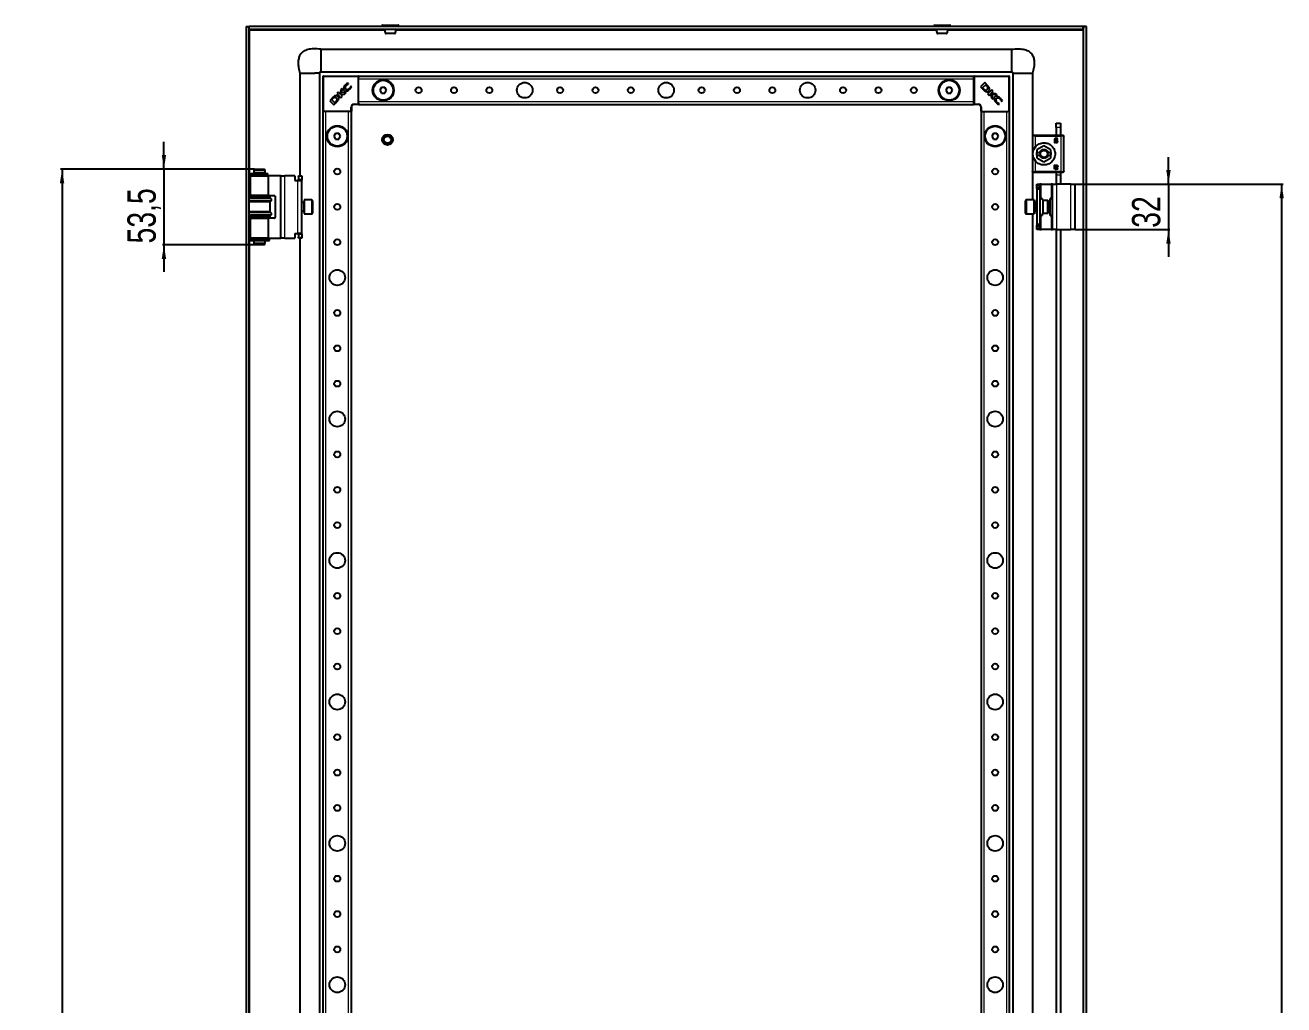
# Model space of a CAD drawing. Header units: millimetres. Extents: x -752 to 1485, y -1456 to 1043.
# Drawn here: x 596 to 1485, y 199 to 892 of the extents above; entities that cross this region are included whole.
import ezdxf

# ---------------------------------------------------------------- set-up
doc = ezdxf.new("R2010")
doc.units = ezdxf.units.MM
doc.layers.add('FORMAT', color=7, linetype='Continuous')
doc.styles.add('SLDTEXTSTYLE0', font='TXT', dxfattribs={"width": 0.75})
doc.dimstyles.new('SLDDIMSTYLE0', dxfattribs={"dimtxt": 20, "dimasz": 10, "dimexe": 0, "dimexo": 0.0625, "dimgap": 5, "dimtad": 2, "dimdec": 1, "dimrnd": 1e-09, "dimzin": 12, "dimdsep": 46, "dimtxsty": 'SLDTEXTSTYLE0', "dimsah": 1, "dimcen": 0.09, "dimadec": 0, "dimazin": 3, "dimtfac": 1, "dimtofl": 0, "dimtmove": 0, "dimatfit": 3, "dimfxl": 0, "dimfrac": 2, "dimtolj": 1, "dimtzin": 12, "dimarcsym": 0})
doc.dimstyles.new('SLDDIMSTYLE1', dxfattribs={"dimtxt": 20, "dimasz": 10, "dimexe": 0, "dimexo": 0.0625, "dimgap": 5, "dimtad": 2, "dimdec": 1, "dimrnd": 1e-09, "dimzin": 12, "dimdsep": 46, "dimtxsty": 'SLDTEXTSTYLE0', "dimsah": 1, "dimcen": 0.09, "dimadec": 0, "dimazin": 3, "dimtfac": 1, "dimtmove": 0, "dimatfit": 0, "dimfxl": 0, "dimfrac": 2, "dimtolj": 1, "dimtzin": 12, "dimarcsym": 0})

# ---------------------------------------------------------------- blocks, each defined once
blk = doc.blocks.new('_D_4')
at = {"layer": 'FORMAT'}
for p, q in [((693.74, 789.84), (693.74, 809.07)), ((757.81, 789.84), (692.74, 789.84)), ((693.74, 789.84), (693.74, 736.34)), ((757.81, 736.34), (692.74, 736.34)), ((693.74, 736.34), (693.74, 717.11))]:
    blk.add_line(p, q, dxfattribs=at)
for points in [[(693.74, 789.84), (695.28, 799.84), (692.2, 799.84)], [(693.74, 736.34), (692.2, 726.34), (695.28, 726.34)]]:
    blk.add_solid(points, dxfattribs=at)
at = {"layer": 'FORMAT', "insert": (667.96, 737.23), "char_height": 20, "attachment_point": 1, "rotation": 90, "style": 'SLDTEXTSTYLE0'}
blk.add_mtext('53,5', dxfattribs=at)
blk = doc.blocks.new('_D_5')
at = {"layer": 'FORMAT'}
for p, q in [((1337.76, 779.09), (1484.75, 779.09)), ((1483.75, 779.09), (1483.75, -1152.91)), ((1337.76, -1152.91), (1484.75, -1152.91))]:
    blk.add_line(p, q, dxfattribs=at)
for points in [[(1483.75, 779.09), (1482.21, 769.09), (1485.29, 769.09)], [(1483.75, -1152.91), (1485.29, -1142.91), (1482.21, -1142.91)]]:
    blk.add_solid(points, dxfattribs=at)
at = {"layer": 'FORMAT', "insert": (1457.97, -216.47), "char_height": 20, "attachment_point": 1, "rotation": 90, "style": 'SLDTEXTSTYLE0'}
blk.add_mtext('1932', dxfattribs=at)
blk = doc.blocks.new('_D_6')
at = {"layer": 'FORMAT'}
for p, q in [((1403.75, 779.09), (1403.75, 798.32)), ((1337.76, 779.09), (1404.75, 779.09)), ((1403.75, 779.09), (1403.75, 747.09)), ((1337.76, 747.09), (1404.75, 747.09)), ((1403.75, 747.09), (1403.75, 727.86))]:
    blk.add_line(p, q, dxfattribs=at)
for points in [[(1403.75, 779.09), (1405.29, 789.09), (1402.21, 789.09)], [(1403.75, 747.09), (1402.21, 737.09), (1405.29, 737.09)]]:
    blk.add_solid(points, dxfattribs=at)
at = {"layer": 'FORMAT', "insert": (1377.97, 748.31), "char_height": 20, "attachment_point": 1, "rotation": 90, "style": 'SLDTEXTSTYLE0'}
blk.add_mtext('32', dxfattribs=at)
blk = doc.blocks.new('_D_7')
at = {"layer": 'FORMAT'}
for p, q in [((757.81, 789.84), (620.74, 789.84)), ((621.74, 789.84), (621.74, -1163.66)), ((757.81, -1163.66), (620.74, -1163.66))]:
    blk.add_line(p, q, dxfattribs=at)
for points in [[(621.74, 789.84), (620.2, 779.84), (623.28, 779.84)], [(621.74, -1163.66), (623.28, -1153.66), (620.2, -1153.66)]]:
    blk.add_solid(points, dxfattribs=at)
at = {"layer": 'FORMAT', "insert": (595.96, -227.55), "char_height": 20, "attachment_point": 1, "rotation": 90, "style": 'SLDTEXTSTYLE0'}
blk.add_mtext('1953,5', dxfattribs=at)

msp = doc.modelspace()

# ---------------------------------------------------------------- linework, layer by layer
at = {"color": 7, "linetype": 'Continuous', "lineweight": 25}
for p, q in [((751.75, 890.59), (753.75, 890.59)), ((751.75, 890.59), (751.75, -1264.41)), ((753.75, 890.59), (753.75, -1264.41)), ((754.05, 888.59), (754.05, 890.59)), ((1343.45, 890.59), (754.05, 890.59)), ((848, 891.34), (848, 890.59)), ((848.25, 891.59), (859.25, 891.59)), ((859.5, 890.59), (859.5, 891.34)), ((1238, 891.34), (1238, 890.59)), ((1238.25, 891.59), (1246.75, 891.59)), ((1246.75, 891.59), (1249.25, 891.59)), ((1249.5, 890.59), (1249.5, 891.34)), ((1343.45, 888.59), (1343.45, 890.59)), ((1343.75, -1264.41), (1343.75, 890.59)), ((1345.75, 890.59), (1343.75, 890.59)), ((1345.75, -1264.41), (1345.75, 890.59)), ((1343.45, 888.59), (754.05, 888.59)), ((754.35, 887.99), (754.15, 888.59)), ((1343.36, 888.59), (1343.15, 887.99)), ((804.75, 874.59), (804.75, 858.75)), ((804.75, 874.59), (1292.75, 874.59)), ((789.75, 857.59), (790.72, 857.59)), ((789.75, 857.59), (789.75, 785.09)), ((790.72, 857.59), (793.18, 857.59)), ((793.18, 857.59), (796.75, 857.59)), ((796.75, 857.59), (800.32, 857.59)), ((803.75, 857.59), (803.75, -1231.41)), ((804.75, 858.59), (1292.75, 858.59)), ((806.25, 830.89), (806.25, 855.29)), ((806.55, 855.59), (830.95, 855.59)), ((831.25, 855.59), (1266.25, 855.59)), ((831.25, 855.29), (831.25, 855.59)), ((831.25, 855.29), (831.25, 854.64)), ((831.25, 853.59), (831.25, 854.64)), ((1266.25, 855.29), (1266.25, 855.59)), ((1266.25, 854.64), (1266.25, 855.29)), ((1266.25, 853.59), (1266.25, 854.64)), ((1266.55, 855.59), (1290.95, 855.59)), ((1291.25, 855.29), (1291.25, 830.89)), ((1293.75, 857.59), (1293.75, -1231.41)), ((1307.75, 857.59), (1307.75, 813.26)), ((818.82, 846.12), (818.33, 842.85)), ((819.62, 846.92), (818.82, 846.12)), ((819.14, 843.82), (819.62, 846.92)), ((824.18, 850.04), (823.85, 850.73)), ((824.05, 849.91), (824.18, 850.04)), ((826, 848.47), (825.89, 848.36)), ((826.24, 847.96), (826, 848.47)), ((831.25, 837.59), (831.25, 853.59)), ((847.59, 847.59), (846.44, 845.59)), ((846.44, 845.59), (847.59, 843.59)), ((849.9, 847.59), (847.59, 847.59)), ((851.06, 845.59), (849.9, 847.59)), ((849.9, 843.59), (851.06, 845.59)), ((1247.59, 847.59), (1246.44, 845.59)), ((1246.44, 845.59), (1247.59, 843.59)), ((1249.9, 847.59), (1247.59, 847.59)), ((1251.06, 845.59), (1249.9, 847.59)), ((1249.9, 843.59), (1251.06, 845.59)), ((1266.25, 837.59), (1266.25, 853.59)), ((1273.85, 850.94), (1270.89, 847.98)), ((1270.89, 847.98), (1272.78, 846.09)), ((1274.56, 849.42), (1272.37, 847.24)), ((1272.37, 847.24), (1273.05, 846.58)), ((1272.78, 846.09), (1272.8, 846.07)), ((1275.84, 848.95), (1273.85, 850.94)), ((1275.3, 848.7), (1274.56, 849.42)), ((1278.86, 845.94), (1275.9, 842.98)), ((1279.9, 844.89), (1278.86, 845.94)), ((812.88, 840.19), (810.89, 838.19)), ((810.89, 838.19), (813.85, 835.23)), ((813.14, 839.64), (812.42, 838.9)), ((812.42, 838.9), (814.6, 836.71)), ((813.85, 835.23), (815.74, 837.12)), ((814.6, 836.71), (815.26, 837.39)), ((815.74, 837.12), (815.76, 837.14)), ((816.94, 844.24), (815.9, 843.2)), ((815.9, 843.2), (818.86, 840.24)), ((818.33, 842.85), (816.94, 844.24)), ((818.67, 842.54), (821.33, 842.71)), ((819.91, 841.3), (818.67, 842.54)), ((818.86, 840.24), (819.91, 841.3)), ((822.62, 844), (819.14, 843.82)), ((821.33, 842.71), (822.62, 844)), ((831.25, 836.53), (831.25, 837.59)), ((831.25, 836.53), (831.25, 835.89)), ((847.59, 843.59), (849.9, 843.59)), ((1247.59, 843.59), (1249.9, 843.59)), ((1266.25, 836.53), (1266.25, 837.59)), ((1266.25, 835.89), (1266.25, 836.53)), ((1275.9, 842.98), (1276.96, 841.92)), ((1276.96, 841.92), (1278.2, 843.16)), ((1278.2, 843.16), (1278.37, 840.5)), ((1278.37, 840.5), (1279.66, 839.22)), ((1278.51, 843.5), (1279.9, 844.89)), ((1281.78, 843.01), (1278.51, 843.5)), ((1279.48, 842.69), (1282.58, 842.22)), ((1279.66, 839.22), (1279.48, 842.69)), ((1282.58, 842.22), (1281.78, 843.01)), ((1285.56, 837.79), (1285.7, 837.65)), ((1285.7, 837.65), (1286.39, 837.98)), ((806.25, -1204.41), (806.25, 830.59)), ((806.55, 830.59), (806.25, 830.59)), ((807.19, 830.59), (806.55, 830.59)), ((808.25, 830.59), (807.19, 830.59)), ((824.25, 830.59), (808.25, 830.59)), ((825.3, 830.59), (824.25, 830.59)), ((825.95, 830.59), (825.3, 830.59)), ((826.25, 830.59), (825.95, 830.59)), ((826.25, 833.59), (826.25, 830.89)), ((826.25, -1204.41), (826.25, 830.59)), ((830.95, 835.59), (828.25, 835.59)), ((831.25, 835.59), (831.25, 835.89)), ((831.25, 835.59), (1266.25, 835.59)), ((1266.25, 835.59), (1266.25, 835.89)), ((1269.25, 835.59), (1266.55, 835.59)), ((1271.25, 830.89), (1271.25, 833.59)), ((1271.25, 830.59), (1271.25, -1204.41)), ((1271.25, 830.59), (1271.55, 830.59)), ((1272.19, 830.59), (1271.55, 830.59)), ((1272.19, 830.59), (1273.25, 830.59)), ((1273.25, 830.59), (1289.25, 830.59)), ((1283.62, 835.59), (1284.13, 835.84)), ((1284.13, 835.84), (1284.02, 835.95)), ((1289.25, 830.59), (1290.3, 830.59)), ((1290.95, 830.59), (1290.3, 830.59)), ((1290.95, 830.59), (1291.25, 830.59)), ((1291.25, 830.59), (1291.25, -1204.41)), ((1324.45, 822.29), (1327.45, 822.29)), ((1324.45, 819.29), (1324.45, 822.29)), ((1324.45, 819.29), (1324.45, 813.59)), ((1327.45, 822.29), (1327.45, 819.29)), ((1327.45, 819.29), (1327.45, 813.59)), ((815.09, 815.09), (813.94, 813.09)), ((813.94, 813.09), (815.09, 811.09)), ((817.4, 815.09), (815.09, 815.09)), ((815.09, 811.09), (817.4, 811.09)), ((818.56, 813.09), (817.4, 815.09)), ((817.4, 811.09), (818.56, 813.09)), ((1280.09, 815.09), (1278.94, 813.09)), ((1278.94, 813.09), (1280.09, 811.09)), ((1282.4, 815.09), (1280.09, 815.09)), ((1280.09, 811.09), (1282.4, 811.09)), ((1283.56, 813.09), (1282.4, 815.09)), ((1282.4, 811.09), (1283.56, 813.09)), ((1307.75, 813.09), (1307.75, 788.09)), ((1327.75, 813.59), (1309.75, 813.59)), ((1323.19, 810.55), (1323.19, 808.68)), ((1323.72, 810.29), (1323.72, 810.51)), ((1324.1, 810.29), (1323.72, 810.29)), ((1323.72, 809.94), (1324.15, 809.94)), ((1323.72, 809.35), (1323.72, 809.94)), ((1328.35, 813.59), (1328.1, 813.59)), ((1329.75, 788.09), (1329.75, 813.09)), ((1308.58, 803.71), (1310.08, 805.97)), ((1315.75, 806.3), (1310.8, 803.45)), ((1310.8, 803.45), (1310.8, 801.59)), ((1310.8, 799.59), (1310.8, 801.59)), ((1310.8, 801.59), (1312.76, 801.59)), ((1313.46, 801.59), (1312.76, 801.59)), ((1320.7, 803.45), (1315.75, 806.3)), ((1318.73, 801.59), (1318.04, 801.59)), ((1318.73, 801.59), (1320.7, 801.59)), ((1320.7, 801.59), (1320.7, 803.45)), ((1320.7, 801.59), (1320.7, 799.59)), ((1323.65, 808.68), (1323.65, 808.96)), ((1310.08, 795.2), (1308.58, 797.46)), ((1310.8, 799.59), (1310.8, 797.73)), ((1310.8, 799.59), (1312.76, 799.59)), ((1310.8, 797.73), (1315.75, 794.87)), ((1312.76, 799.59), (1313.46, 799.59)), ((1315.75, 794.87), (1320.7, 797.73)), ((1318.04, 799.59), (1318.73, 799.59)), ((1318.73, 799.59), (1320.7, 799.59)), ((1320.7, 797.73), (1320.7, 799.59)), ((1323.19, 790.63), (1323.19, 792.5)), ((1323.65, 792.49), (1323.65, 792.22)), ((1323.72, 791.23), (1323.72, 791.82)), ((754.1, 786.79), (754.1, 785.89)), ((754.1, 786.79), (766.98, 786.79)), ((754.1, 785.89), (766.98, 785.89)), ((754.8, 785.09), (754.8, 771.09)), ((754.8, 785.09), (767.7, 785.09)), ((757.82, 789.84), (757.25, 788.84)), ((757.25, 788.84), (757.25, 786.84)), ((765.25, 788.84), (757.25, 788.84)), ((762, 786.84), (757.25, 786.84)), ((757.25, 785.84), (757.25, 785.09)), ((762, 785.84), (757.25, 785.84)), ((757.75, 786.84), (757.75, 786.79)), ((757.75, 785.89), (757.75, 785.84)), ((757.82, 789.84), (764.67, 789.84)), ((765.25, 786.84), (762, 786.84)), ((765.25, 785.84), (762, 785.84)), ((765.25, 788.84), (764.67, 789.84)), ((764.75, 786.79), (764.75, 786.84)), ((764.75, 785.84), (764.75, 785.89)), ((765.25, 786.84), (765.25, 788.84)), ((765.25, 785.09), (765.25, 785.84)), ((766.98, 786.79), (767.07, 786.79)), ((766.98, 785.89), (767.07, 785.89)), ((767.07, 785.89), (767.07, 786.79)), ((767.07, 786.79), (767.28, 786.79)), ((767.07, 785.89), (767.28, 785.89)), ((767.28, 785.89), (767.28, 786.79)), ((767.7, 771.09), (767.7, 785.09)), ((775.8, 785.09), (767.7, 785.09)), ((776.3, 785.09), (775.8, 785.09)), ((776.3, 785.09), (779.3, 785.09)), ((776.3, 741.09), (776.3, 785.09)), ((786.3, 785.09), (779.3, 785.09)), ((786.3, 785.09), (786.3, 781.79)), ((788.8, 785.09), (791.3, 785.09)), ((788.8, 784.59), (788.8, 785.09)), ((788.8, 784.59), (788.8, 782.59)), ((791.3, 785.09), (791.3, 784.59)), ((791.3, 784.59), (791.3, 782.59)), ((1307.75, 787.91), (1307.75, 768.09)), ((1309.75, 787.59), (1327.75, 787.59)), ((1324.15, 791.23), (1323.72, 791.23)), ((1324.1, 790.88), (1323.72, 790.88)), ((1323.72, 790.88), (1323.72, 790.66)), ((1324.45, 787.66), (1324.45, 785.79)), ((1324.45, 785.79), (1324.45, 779.09)), ((1327.45, 787.66), (1327.45, 785.79)), ((1327.45, 785.79), (1327.45, 779.09)), ((1328.1, 787.59), (1328.35, 787.59)), ((786.3, 781.79), (788.3, 781.79)), ((788.3, 781.79), (791.3, 781.79)), ((788.8, 782.09), (788.8, 782.59)), ((791.3, 782.09), (788.8, 782.09)), ((788.8, 782.09), (788.8, 781.79)), ((791.3, 782.59), (791.3, 782.09)), ((791.3, 781.79), (791.3, 782.09)), ((791.3, 744.39), (791.3, 781.79)), ((1310.75, 779.09), (1312.75, 779.09)), ((1310.75, 778.09), (1310.75, 779.09)), ((1310.75, 777.09), (1310.75, 778.09)), ((1310.75, 776.09), (1310.75, 777.09)), ((1312.75, 776.09), (1310.75, 776.09)), ((1310.75, 776.09), (1310.75, 775.59)), ((1312.75, 775.59), (1310.75, 775.59)), ((1310.75, 775.59), (1310.75, 750.59)), ((1312.75, 779.09), (1312.75, 778.09)), ((1313.75, 779.09), (1312.75, 779.09)), ((1312.75, 777.09), (1312.75, 778.09)), ((1312.75, 777.09), (1312.75, 776.09)), ((1312.75, 776.09), (1312.75, 775.59)), ((1312.75, 775.59), (1312.75, 750.59)), ((1313.75, 779.09), (1320.75, 779.09)), ((1321.75, 779.09), (1320.75, 779.09)), ((1321.75, 747.09), (1321.75, 779.09)), ((1321.75, 779.09), (1324.75, 779.09)), ((1334.75, 779.09), (1324.75, 779.09)), ((1334.75, 779.09), (1337.75, 779.09)), ((1337.75, 747.09), (1337.75, 779.09)), ((753.75, 770.09), (768.75, 770.09)), ((768.75, 769.49), (753.75, 769.49)), ((768.75, 766.69), (753.75, 766.69)), ((767.7, 771.09), (754.8, 771.09)), ((757.25, 771.09), (757.25, 770.09)), ((765.25, 770.09), (765.25, 771.09)), ((767.7, 771.09), (771.8, 771.09)), ((768.75, 769.49), (768.75, 770.09)), ((769.45, 768.8), (768.75, 769.49)), ((768.75, 766.69), (769.45, 767.37)), ((768.75, 759.49), (768.75, 766.69)), ((772.3, 770.59), (772.3, 755.59)), ((792.55, 766.09), (791.3, 766.09)), ((798.2, 768.09), (792.8, 768.09)), ((792.8, 768.09), (792.8, 758.09)), ((798.8, 767.49), (798.8, 758.69)), ((1302.75, 760.84), (1302.75, 767.49)), ((1308.75, 768.09), (1303.35, 768.09)), ((1308.75, 760.53), (1308.75, 768.09)), ((1310.25, 766.09), (1309, 766.09)), ((1310.75, 768.09), (1310.25, 768.09)), ((1310.25, 768.09), (1310.25, 766.88)), ((1310.25, 766.88), (1310.25, 758.09)), ((1312.75, 769.09), (1313.75, 769.09)), ((1314.45, 769.09), (1313.75, 769.09)), ((1314.45, 769.09), (1314.45, 768.64)), ((1318.38, 767.59), (1315.25, 767.59)), ((1315.25, 758.59), (1315.25, 767.59)), ((1319.25, 767.09), (1318.38, 767.59)), ((1318.38, 758.59), (1318.38, 767.59)), ((1319.25, 759.09), (1319.25, 767.09)), ((1320.05, 757.09), (1320.05, 769.09)), ((1320.75, 769.09), (1320.05, 769.09)), ((1320.75, 769.09), (1321.75, 769.09)), ((768.75, 759.49), (753.75, 759.49)), ((768.75, 756.69), (753.75, 756.69)), ((769.45, 758.8), (768.75, 759.49)), ((768.75, 756.69), (769.45, 757.37)), ((768.75, 756.09), (768.75, 756.69)), ((791.3, 760.09), (792.55, 760.09)), ((792.8, 758.09), (798.2, 758.09)), ((1302.75, 758.69), (1302.75, 760.84)), ((1303.35, 758.09), (1308.75, 758.09)), ((1307.75, 758.09), (1307.75, 138.26)), ((1308.75, 758.09), (1308.75, 760.53)), ((1309, 760.09), (1310.25, 760.09)), ((1310.25, 758.09), (1310.75, 758.09)), ((1313.75, 757.09), (1312.75, 757.09)), ((1313.75, 757.09), (1314.45, 757.09)), ((1314.45, 757.54), (1314.45, 757.09)), ((1315.25, 758.59), (1318.38, 758.59)), ((1318.38, 758.59), (1319.25, 759.09)), ((1320.05, 757.09), (1320.75, 757.09)), ((1321.75, 757.09), (1320.75, 757.09)), ((753.75, 756.09), (768.75, 756.09)), ((754.8, 755.09), (754.8, 741.09)), ((754.8, 755.09), (767.7, 755.09)), ((757.25, 756.09), (757.25, 755.09)), ((765.25, 755.09), (765.25, 756.09)), ((767.7, 741.09), (767.7, 755.09)), ((771.8, 755.09), (767.7, 755.09)), ((1312.75, 750.59), (1310.75, 750.59)), ((1310.75, 750.59), (1310.75, 750.09)), ((1310.75, 749.09), (1310.75, 750.09)), ((1310.75, 750.09), (1312.75, 750.09)), ((1310.75, 748.09), (1310.75, 749.09)), ((1310.75, 747.09), (1310.75, 748.09)), ((1312.75, 750.59), (1312.75, 750.09)), ((1312.75, 750.09), (1312.75, 749.09)), ((1312.75, 748.09), (1312.75, 749.09)), ((1312.75, 748.09), (1312.75, 747.09)), ((754.1, 740.29), (754.1, 739.39)), ((754.1, 740.29), (768.4, 740.29)), ((754.1, 739.39), (768.4, 739.39)), ((767.7, 741.09), (754.8, 741.09)), ((757.25, 741.09), (757.25, 740.34)), ((762, 740.34), (757.25, 740.34)), ((757.25, 739.34), (757.25, 737.34)), ((762, 739.34), (757.25, 739.34)), ((757.75, 740.34), (757.75, 740.29)), ((757.75, 739.39), (757.75, 739.34)), ((765.25, 740.34), (762, 740.34)), ((765.25, 739.34), (762, 739.34)), ((764.75, 740.29), (764.75, 740.34)), ((764.75, 739.34), (764.75, 739.39)), ((765.25, 740.34), (765.25, 741.09)), ((765.25, 737.34), (765.25, 739.34)), ((767.7, 741.09), (775.8, 741.09)), ((768.4, 739.39), (768.4, 740.29)), ((775.8, 741.09), (776.3, 741.09)), ((779.3, 741.09), (776.3, 741.09)), ((779.3, 741.09), (786.3, 741.09)), ((786.3, 744.39), (788.3, 744.39)), ((786.3, 744.39), (786.3, 741.09)), ((791.3, 744.39), (788.3, 744.39)), ((788.8, 744.39), (788.8, 744.09)), ((788.8, 744.09), (791.3, 744.09)), ((788.8, 743.59), (788.8, 744.09)), ((788.8, 743.59), (788.8, 741.59)), ((788.8, 741.09), (788.8, 741.59)), ((791.3, 741.09), (788.8, 741.09)), ((789.75, 741.09), (789.75, 110.09)), ((791.3, 744.09), (791.3, 744.39)), ((791.3, 744.09), (791.3, 743.59)), ((791.3, 743.59), (791.3, 741.59)), ((791.3, 741.59), (791.3, 741.09)), ((1312.75, 747.09), (1310.75, 747.09)), ((1312.75, 747.09), (1313.75, 747.09)), ((1320.75, 747.09), (1313.75, 747.09)), ((1320.75, 747.09), (1321.75, 747.09)), ((1324.75, 747.09), (1321.75, 747.09)), ((1324.45, 747.09), (1324.45, 138.59)), ((1324.75, 747.09), (1334.75, 747.09)), ((1327.45, 747.09), (1327.45, 138.59)), ((1337.75, 747.09), (1334.75, 747.09)), ((757.25, 737.34), (757.82, 736.34)), ((757.25, 737.34), (762, 737.34)), ((761.89, 736.34), (757.82, 736.34)), ((764.67, 736.34), (761.89, 736.34)), ((762, 737.34), (765.25, 737.34)), ((764.67, 736.34), (765.25, 737.34))]:
    msp.add_line(p, q, dxfattribs=at)
at = {"color": 8, "linetype": 'Continuous', "lineweight": 18}
for p, q in [((859.5, 891.34), (848, 891.34)), ((1246.89, 891.34), (1238, 891.34)), ((1249.5, 891.34), (1246.89, 891.34)), ((754.35, 786.79), (754.35, 887.99)), ((754.35, 887.99), (849.78, 887.99)), ((857.72, 887.99), (1239.78, 887.99)), ((1247.72, 887.99), (1343.15, 887.99)), ((1343.15, 887.99), (1343.15, -1261.81)), ((806.55, 855.29), (806.25, 855.29)), ((806.55, 855.29), (806.55, 855.59)), ((806.55, 855.29), (806.55, 830.89)), ((830.95, 855.29), (806.55, 855.29)), ((830.95, 855.59), (830.95, 855.29)), ((830.95, 835.89), (830.95, 855.29)), ((831.25, 855.29), (830.95, 855.29)), ((1266.55, 855.29), (1266.25, 855.29)), ((1266.55, 855.29), (1266.55, 855.59)), ((1266.55, 855.29), (1266.55, 835.89)), ((1290.95, 855.29), (1266.55, 855.29)), ((1290.95, 855.29), (1290.95, 855.59)), ((1290.95, 830.89), (1290.95, 855.29)), ((1290.95, 855.29), (1291.25, 855.29)), ((831.25, 853.59), (1266.25, 853.59)), ((831.25, 837.59), (1266.25, 837.59)), ((806.55, 830.89), (806.25, 830.89)), ((806.55, 830.89), (825.95, 830.89)), ((806.55, 830.89), (806.55, 830.59)), ((808.25, -1204.41), (808.25, 830.59)), ((824.25, -1204.41), (824.25, 830.59)), ((825.95, 830.89), (825.95, 833.59)), ((826.25, 833.59), (825.95, 833.59)), ((825.95, 830.89), (825.95, 830.59)), ((826.25, 830.89), (825.95, 830.89)), ((828.25, 835.89), (830.95, 835.89)), ((828.25, 835.59), (828.25, 835.89)), ((830.95, 835.89), (830.95, 835.59)), ((831.25, 835.89), (830.95, 835.89)), ((1266.55, 835.89), (1266.25, 835.89)), ((1266.55, 835.89), (1269.25, 835.89)), ((1266.55, 835.59), (1266.55, 835.89)), ((1269.25, 835.59), (1269.25, 835.89)), ((1271.25, 833.59), (1271.55, 833.59)), ((1271.55, 830.89), (1271.25, 830.89)), ((1271.55, 833.59), (1271.55, 830.89)), ((1271.55, 830.89), (1290.95, 830.89)), ((1271.55, 830.59), (1271.55, 830.89)), ((1273.25, 830.59), (1273.25, -1204.41)), ((1289.25, 830.59), (1289.25, -1204.41)), ((1290.95, 830.59), (1290.95, 830.89)), ((1291.25, 830.89), (1290.95, 830.89)), ((1327.45, 819.29), (1324.45, 819.29)), ((1309.75, 805.65), (1309.75, 813.09)), ((1309.75, 813.09), (1327.75, 813.09)), ((1327.75, 813.09), (1327.75, 788.09)), ((1309.75, 788.09), (1309.75, 795.53)), ((1315.75, 798.09), (1315.75, 797.44)), ((754.35, 770.09), (754.35, 785.89)), ((766.98, 786.79), (766.98, 785.89)), ((775.8, 785.09), (775.8, 741.09)), ((779.3, 741.09), (779.3, 785.09)), ((791.3, 784.59), (788.8, 784.59)), ((1327.75, 788.09), (1309.75, 788.09)), ((1324.45, 785.79), (1327.45, 785.79)), ((788.3, 744.39), (788.3, 781.79)), ((788.8, 782.59), (791.3, 782.59)), ((1312.75, 778.09), (1310.75, 778.09)), ((1310.75, 777.09), (1312.75, 777.09)), ((1313.75, 769.09), (1313.75, 779.09)), ((1320.75, 779.09), (1320.75, 769.09)), ((1324.75, 747.09), (1324.75, 779.09)), ((1334.75, 747.09), (1334.75, 779.09)), ((769.45, 768.8), (753.75, 768.8)), ((769.45, 767.37), (753.75, 767.37)), ((792.55, 765.68), (792.55, 766.09)), ((792.55, 760.09), (792.55, 765.68)), ((798.2, 758.09), (798.2, 768.09)), ((1303.35, 768.09), (1303.35, 760.53)), ((1309, 766.09), (1309, 760.09)), ((769.45, 758.8), (753.75, 758.8)), ((769.45, 757.37), (753.75, 757.37)), ((1303.35, 760.53), (1303.35, 758.09)), ((1313.75, 747.09), (1313.75, 757.09)), ((1320.75, 757.09), (1320.75, 747.09)), ((754.35, 740.29), (754.35, 756.09)), ((1312.75, 749.09), (1310.75, 749.09)), ((1310.75, 748.09), (1312.75, 748.09)), ((754.35, 111.79), (754.35, 739.39)), ((791.3, 743.59), (788.8, 743.59)), ((788.8, 741.59), (791.3, 741.59))]:
    msp.add_line(p, q, dxfattribs=at)
at = {"color": 7, "linetype": 'Continuous', "lineweight": 25}
for centre, radius in [((848.75, 845.59), 7.5), ((848.75, 845.59), 7), ((873.75, 845.59), 2.1), ((898.75, 845.59), 2.1), ((923.75, 845.59), 2.1), ((948.75, 845.59), 5.5), ((973.75, 845.59), 2.1), ((998.75, 845.59), 2.1), ((1023.75, 845.59), 2.1), ((1048.75, 845.59), 5.5), ((1073.75, 845.59), 2.1), ((1098.75, 845.59), 2.1), ((1123.75, 845.59), 2.1), ((1148.75, 845.59), 5.5), ((1173.75, 845.59), 2.1), ((1198.75, 845.59), 2.1), ((1223.75, 845.59), 2.1), ((1248.75, 845.59), 7.5), ((1248.75, 845.59), 7), ((816.25, 813.09), 7.5), ((816.25, 813.09), 7), ((1281.25, 813.09), 7.5), ((1281.25, 813.09), 7), ((851.75, 810.59), 3.75), ((851.75, 810.59), 3), ((851.75, 810.59), 2.5), ((816.25, 788.09), 2.1), ((1281.25, 788.09), 2.1), ((816.25, 763.09), 2.1), ((1281.25, 763.09), 2.1), ((816.25, 738.09), 2.1), ((1281.25, 738.09), 2.1), ((816.25, 713.09), 5.5), ((1281.25, 713.09), 5.5), ((816.25, 688.09), 2.1), ((1281.25, 688.09), 2.1), ((816.25, 663.09), 2.1), ((1281.25, 663.09), 2.1), ((816.25, 638.09), 2.1), ((1281.25, 638.09), 2.1), ((816.25, 613.09), 5.5), ((1281.25, 613.09), 5.5), ((816.25, 588.09), 2.1), ((1281.25, 588.09), 2.1), ((816.25, 563.09), 2.1), ((1281.25, 563.09), 2.1), ((816.25, 538.09), 2.1), ((1281.25, 538.09), 2.1), ((816.25, 513.09), 5.5), ((1281.25, 513.09), 5.5), ((816.25, 488.09), 2.1), ((1281.25, 488.09), 2.1), ((816.25, 463.09), 2.1), ((1281.25, 463.09), 2.1), ((816.25, 438.09), 2.1), ((1281.25, 438.09), 2.1), ((816.25, 413.09), 5.5), ((1281.25, 413.09), 5.5), ((816.25, 388.09), 2.1), ((1281.25, 388.09), 2.1), ((816.25, 363.09), 2.1), ((1281.25, 363.09), 2.1), ((816.25, 338.09), 2.1), ((1281.25, 338.09), 2.1), ((816.25, 313.09), 5.5), ((1281.25, 313.09), 5.5), ((816.25, 288.09), 2.1), ((1281.25, 288.09), 2.1), ((816.25, 263.09), 2.1), ((1281.25, 263.09), 2.1), ((816.25, 238.09), 2.1), ((1281.25, 238.09), 2.1), ((816.25, 213.09), 5.5), ((1281.25, 213.09), 5.5)]:
    msp.add_circle(centre, radius, dxfattribs=at)
for centre, radius, start, end in [((848.25, 891.34), 0.25, 90, 180), ((859.25, 891.34), 0.25, 0, 90), ((1238.25, 891.34), 0.25, 90, 180), ((1249.25, 891.34), 0.25, 0, 90), ((850.63, 886.09), 0.5, 195.31604, 270.02276), ((856.86, 886.09), 0.5, 269.99815, 345.40011), ((1240.63, 886.09), 0.5, 195.24646, 270.04596), ((1246.86, 886.09), 0.5, 269.96367, 344.83397), ((806.55, 855.29), 0.3, 90, 180), ((830.95, 855.29), 0.3, 360, 90), ((1266.55, 855.29), 0.3, 90, 180), ((1290.95, 855.29), 0.3, 0, 90), ((823.76, 847.59), 1.97, 128.45405, 215.887), ((823.32, 847.99), 1.94, 233.30966, 322.34638), ((1270.82, 844.51), 6.12, 36.98881, 43.07444), ((1272.64, 845.29), 4.87, 20.34448, 48.77765), ((816.54, 836.98), 4.87, 110.34448, 138.77765), ((817.32, 835.17), 6.12, 126.98881, 133.07444), ((1283.65, 838.51), 1.94, 143.30966, 232.34638), ((1283.25, 838.08), 1.97, 38.45405, 125.887), ((806.55, 830.89), 0.3, 180, 270), ((825.95, 830.89), 0.3, 270, 0), ((828.25, 833.59), 2, 90, 180), ((830.95, 835.89), 0.3, 270, 360), ((1266.55, 835.89), 0.3, 180, 270), ((1269.25, 833.59), 2, 0, 90), ((1271.55, 830.89), 0.3, 180, 270), ((1290.95, 830.89), 0.3, 270, 0), ((768.75, 768.09), 1, 314.427, 45.573), ((771.8, 770.59), 0.5, 0, 90), ((792.55, 766.34), 0.25, 270, 0), ((798.2, 767.49), 0.6, 0, 90), ((1303.35, 767.49), 0.6, 90, 180), ((1309, 766.34), 0.25, 180, 270), ((768.75, 758.09), 1, 314.427, 45.573), ((792.55, 759.84), 0.25, 360, 90), ((798.2, 758.69), 0.6, 270, 360), ((1303.35, 758.69), 0.6, 180, 270), ((1309, 759.84), 0.25, 90, 180), ((771.8, 755.59), 0.5, 270, 0)]:
    msp.add_arc(centre, radius, start, end, dxfattribs=at)
at = {"color": 8, "linetype": 'Continuous', "lineweight": 18}
for centre, start, end in [((828.25, 833.59), 90, 180), ((1269.25, 833.59), 0, 90)]:
    msp.add_arc(centre, 2.3, start, end, dxfattribs=at)
at = {"color": 7, "linetype": 'Continuous', "lineweight": 25}
for points, knots in [([(754.05, 888.88), (754.02, 888.96), (753.91, 889.29), (753.78, 889.85), (753.76, 890.34), (753.75, 890.59)], [0, 0, 0, 0, 0.141742, 0.566203, 1, 1, 1, 1]), ([(1343.75, 890.59), (1343.72, 890.21), (1343.68, 889.64), (1343.51, 889.06), (1343.45, 888.87)], [0, 0, 0, 0, 0.662931, 1, 1, 1, 1]), ([(754.05, 888.59), (754.1, 888.59), (754.15, 888.52), (754.25, 888.3), (754.3, 888.14), (754.35, 887.99)], [0, 0, 0, 0, 0.5, 0.5, 1, 1, 1, 1]), ([(849.72, 888.59), (849.73, 888.46), (849.75, 887.54), (849.97, 886.68), (850.16, 885.94)], [0, 0, 0, 0, 0.14185, 1, 1, 1, 1]), ([(852.04, 885.59), (851.85, 885.59), (851.38, 885.59), (850.84, 885.59), (850.71, 885.59), (850.65, 885.59)], [0, 0, 0, 0, 0.256553, 0.627981, 1, 1, 1, 1]), ([(856.86, 885.59), (856.82, 885.59), (856.73, 885.59), (856.18, 885.59), (855.37, 885.59), (854.38, 885.59), (853.31, 885.59), (852.53, 885.59), (852.14, 885.59), (852.04, 885.59)], [0, 0, 0, 0, 0.158514, 0.317278, 0.475863, 0.634247, 0.792477, 0.950708, 1, 1, 1, 1]), ([(857.34, 885.94), (857.53, 886.68), (857.75, 887.54), (857.77, 888.46), (857.77, 888.59)], [0, 0, 0, 0, 0.85815, 1, 1, 1, 1]), ([(1239.72, 888.59), (1239.73, 888.46), (1239.75, 887.54), (1239.97, 886.68), (1240.16, 885.94)], [0, 0, 0, 0, 0.14185, 1, 1, 1, 1]), ([(1246.82, 885.59), (1246.83, 885.59), (1246.88, 885.59), (1246.59, 885.59), (1246.07, 885.59), (1245.36, 885.59), (1244.5, 885.59), (1243.44, 885.59), (1242.41, 885.59), (1241.53, 885.59), (1240.92, 885.59), (1240.63, 885.59), (1240.67, 885.59), (1240.68, 885.59)], [0, 0, 0, 0, 0.03384, 0.141254, 0.248698, 0.315774, 0.423314, 0.530846, 0.63821, 0.745706, 0.853372, 0.960917, 1, 1, 1, 1]), ([(1247.34, 885.94), (1247.53, 886.68), (1247.75, 887.54), (1247.77, 888.46), (1247.77, 888.59)], [0, 0, 0, 0, 0.85815, 1, 1, 1, 1]), ([(1343.15, 887.99), (1343.2, 888.14), (1343.25, 888.3), (1343.35, 888.52), (1343.4, 888.59), (1343.45, 888.59)], [0, 0, 0, 0, 0.5, 0.5, 1, 1, 1, 1]), ([(804.75, 874.59), (803.02, 874.76), (799.88, 875.06), (795.55, 874.54), (792.12, 873.12), (789.91, 870.8), (788.82, 868.03), (788.5, 864.98), (788.8, 861.42), (789.41, 858.94), (789.75, 857.59)], [0, 0, 0, 0, 0.176713, 0.320911, 0.440308, 0.54837, 0.6374, 0.738878, 0.858543, 1, 1, 1, 1]), ([(1292.75, 874.59), (1294.47, 874.76), (1297.61, 875.06), (1301.94, 874.54), (1305.37, 873.12), (1307.59, 870.8), (1308.67, 868.03), (1308.99, 864.98), (1308.7, 861.42), (1308.08, 858.94), (1307.75, 857.59)], [0, 0, 0, 0, 0.176713, 0.320911, 0.440308, 0.54837, 0.6374, 0.738878, 0.858543, 1, 1, 1, 1]), ([(1292.75, 874.59), (1292.75, 874.56), (1292.75, 874.49), (1292.75, 873.85), (1292.75, 872.39), (1292.75, 870.2), (1292.75, 868.19), (1292.75, 866.59), (1292.75, 864.98), (1292.75, 862.98), (1292.75, 860.8), (1292.75, 859.29), (1292.75, 858.89), (1292.75, 858.75)], [0, 0, 0, 0, 0.069165, 0.1363, 0.267291, 0.398282, 0.465417, 0.534583, 0.603748, 0.670883, 0.801874, 0.932865, 1, 1, 1, 1]), ([(803.64, 857.59), (803.61, 857.59), (803.52, 857.59), (803.06, 857.59), (802.77, 857.59)], [0, 0, 0, 0, 0.356727, 1, 1, 1, 1]), ([(803.71, 857.59), (803.73, 857.72), (803.75, 857.97), (803.89, 858.17), (804.01, 858.26), (804.06, 858.36), (804.07, 858.43), (804.09, 858.49), (804.11, 858.52), (804.13, 858.56), (804.16, 858.61), (804.21, 858.66), (804.33, 858.72), (804.52, 858.76), (804.67, 858.75), (804.75, 858.75)], [0, 0, 0, 0, 0.233411, 0.418546, 0.549351, 0.595026, 0.631329, 0.647111, 0.661994, 0.676639, 0.691742, 0.725563, 0.766794, 0.872627, 1, 1, 1, 1]), ([(803.75, 857.59), (803.9, 857.81), (804.16, 858.22), (804.57, 858.47), (804.75, 858.59)], [0, 0, 0, 0, 0.561561, 1, 1, 1, 1]), ([(1292.75, 858.75), (1292.85, 858.74), (1292.98, 858.72), (1293.14, 858.65), (1293.22, 858.59), (1293.28, 858.53), (1293.32, 858.45), (1293.35, 858.38), (1293.42, 858.21), (1293.59, 858.13), (1293.74, 857.9), (1293.77, 857.7), (1293.78, 857.59)], [0, 0, 0, 0, 0.146823, 0.202041, 0.247643, 0.28691, 0.323569, 0.360785, 0.40083, 0.628513, 0.79432, 1, 1, 1, 1]), ([(1293.75, 857.59), (1293.6, 857.81), (1293.33, 858.22), (1292.92, 858.47), (1292.75, 858.59)], [0, 0, 0, 0, 0.561561, 1, 1, 1, 1]), ([(1293.86, 857.59), (1293.89, 857.59), (1293.98, 857.59), (1294.43, 857.59), (1294.72, 857.59)], [0, 0, 0, 0, 0.350861, 1, 1, 1, 1]), ([(822.12, 849.49), (821.79, 849.12), (821.17, 848.43), (820.62, 847.26), (820.48, 846.31), (820.64, 845.67), (820.82, 845.44), (820.91, 845.33)], [0, 0, 0, 0, 0.3156741, 0.5895198, 0.8131992, 0.9090264, 1, 1, 1, 1]), ([(820.91, 845.33), (821.08, 845.19), (821.41, 844.91), (822.1, 844.74), (822.98, 844.87), (824.06, 845.44), (824.74, 846.08), (825.14, 846.45)], [0, 0, 0, 0, 0.130532, 0.266031, 0.423997, 0.666819, 1, 1, 1, 1]), ([(823.85, 850.73), (823.51, 850.55), (822.88, 850.21), (822.36, 849.72), (822.12, 849.49)], [0, 0, 0, 0, 0.5368, 1, 1, 1, 1]), ([(822.53, 849.13), (822.79, 849.35), (823.24, 849.73), (823.81, 849.85), (824.05, 849.91)], [0, 0, 0, 0, 0.579608, 1, 1, 1, 1]), ([(825.89, 848.36), (825.74, 848.05), (825.48, 847.48), (825.05, 847.02), (824.86, 846.81)], [0, 0, 0, 0, 0.547643, 1, 1, 1, 1]), ([(825.14, 846.45), (825.39, 846.71), (825.81, 847.18), (826.12, 847.73), (826.24, 847.96)], [0, 0, 0, 0, 0.5776526, 1, 1, 1, 1]), ([(1272.8, 846.07), (1272.88, 846), (1273.04, 845.84), (1273.2, 845.69), (1273.29, 845.62)], [0, 0, 0, 0, 0.486421, 1, 1, 1, 1]), ([(1273.05, 846.58), (1273.25, 846.39), (1273.62, 846.04), (1274.16, 845.71), (1274.61, 845.65), (1274.95, 845.72), (1275.3, 845.91), (1275.51, 846.1), (1275.63, 846.21)], [0, 0, 0, 0, 0.274676, 0.503042, 0.607381, 0.716579, 0.843412, 1, 1, 1, 1]), ([(1273.29, 845.62), (1273.43, 845.48), (1273.7, 845.24), (1274, 845.03), (1274.13, 844.94)], [0, 0, 0, 0, 0.55183, 1, 1, 1, 1]), ([(1274.13, 844.94), (1274.33, 844.83), (1274.72, 844.62), (1275.35, 844.51), (1275.95, 844.54), (1276.48, 844.74), (1276.92, 845.11), (1277.21, 845.62), (1277.33, 846.27), (1277.25, 846.73), (1277.2, 846.98)], [0, 0, 0, 0, 0.1380907, 0.2654555, 0.3840134, 0.4961027, 0.6057595, 0.7197905, 0.8476619, 1, 1, 1, 1]), ([(1275.63, 846.21), (1275.72, 846.31), (1275.89, 846.48), (1276.07, 846.76), (1276.16, 847.03), (1276.16, 847.36), (1276.01, 847.76), (1275.82, 848.04), (1275.72, 848.2)], [0, 0, 0, 0, 0.176808, 0.319231, 0.43938, 0.552395, 0.749205, 1, 1, 1, 1]), ([(815.62, 839.97), (815.53, 840.06), (815.35, 840.23), (815.07, 840.41), (814.8, 840.5), (814.47, 840.5), (814.07, 840.35), (813.79, 840.16), (813.64, 840.06)], [0, 0, 0, 0, 0.176808, 0.319231, 0.43938, 0.552395, 0.749205, 1, 1, 1, 1]), ([(816.9, 838.47), (817.01, 838.68), (817.21, 839.06), (817.33, 839.7), (817.29, 840.29), (817.09, 840.83), (816.73, 841.26), (816.21, 841.55), (815.56, 841.67), (815.1, 841.59), (814.85, 841.54)], [0, 0, 0, 0, 0.1380907, 0.2654555, 0.3840134, 0.4961027, 0.6057595, 0.7197905, 0.8476619, 1, 1, 1, 1]), ([(815.26, 837.39), (815.45, 837.59), (815.8, 837.96), (816.12, 838.5), (816.18, 838.95), (816.12, 839.29), (815.93, 839.64), (815.73, 839.85), (815.62, 839.97)], [0, 0, 0, 0, 0.274676, 0.503042, 0.607381, 0.716579, 0.843412, 1, 1, 1, 1]), ([(815.76, 837.14), (815.84, 837.22), (815.99, 837.38), (816.14, 837.54), (816.22, 837.63)], [0, 0, 0, 0, 0.486421, 1, 1, 1, 1]), ([(816.22, 837.63), (816.35, 837.78), (816.6, 838.04), (816.8, 838.34), (816.9, 838.47)], [0, 0, 0, 0, 0.55183, 1, 1, 1, 1]), ([(1280.99, 840.92), (1280.85, 840.76), (1280.57, 840.42), (1280.4, 839.73), (1280.53, 838.85), (1281.1, 837.78), (1281.74, 837.09), (1282.11, 836.69)], [0, 0, 0, 0, 0.130532, 0.266031, 0.423997, 0.666819, 1, 1, 1, 1]), ([(1285.15, 839.72), (1284.78, 840.05), (1284.09, 840.66), (1282.92, 841.21), (1281.97, 841.35), (1281.33, 841.2), (1281.1, 841.01), (1280.99, 840.92)], [0, 0, 0, 0, 0.315674, 0.58952, 0.813199, 0.909026, 1, 1, 1, 1]), ([(1282.11, 836.69), (1282.37, 836.45), (1282.84, 836.02), (1283.39, 835.72), (1283.62, 835.59)], [0, 0, 0, 0, 0.577653, 1, 1, 1, 1]), ([(1284.02, 835.95), (1283.71, 836.09), (1283.14, 836.35), (1282.67, 836.78), (1282.47, 836.98)], [0, 0, 0, 0, 0.547643, 1, 1, 1, 1]), ([(1284.79, 839.3), (1285.01, 839.04), (1285.39, 838.6), (1285.51, 838.03), (1285.56, 837.79)], [0, 0, 0, 0, 0.579608, 1, 1, 1, 1]), ([(1286.39, 837.98), (1286.21, 838.32), (1285.87, 838.95), (1285.38, 839.48), (1285.15, 839.72)], [0, 0, 0, 0, 0.5368, 1, 1, 1, 1]), ([(1324.3, 811.59), (1324.15, 811.58), (1323.93, 811.57), (1323.65, 811.48), (1323.46, 811.36), (1323.32, 811.19), (1323.21, 810.92), (1323.2, 810.69), (1323.19, 810.55)], [0, 0, 0, 0, 0.250089, 0.382495, 0.500259, 0.622163, 0.750133, 1, 1, 1, 1]), ([(1323.72, 810.51), (1323.72, 810.6), (1323.73, 810.74), (1323.79, 810.91), (1323.86, 811.02), (1323.97, 811.1), (1324.09, 811.15), (1324.22, 811.17), (1324.31, 811.17), (1324.36, 811.18)], [0, 0, 0, 0, 0.250023, 0.382539, 0.499802, 0.620838, 0.749652, 0.874777, 1, 1, 1, 1]), ([(1325.48, 809.37), (1325.48, 809.45), (1325.47, 809.61), (1325.37, 809.82), (1325.22, 810), (1324.95, 810.17), (1324.57, 810.28), (1324.25, 810.29), (1324.1, 810.29)], [0, 0, 0, 0, 0.125049, 0.249886, 0.370856, 0.49982, 0.749609, 1, 1, 1, 1]), ([(1324.15, 809.94), (1324.25, 809.94), (1324.43, 809.93), (1324.65, 809.87), (1324.8, 809.78), (1324.89, 809.67), (1324.94, 809.55), (1324.95, 809.46), (1324.95, 809.41)], [0, 0, 0, 0, 0.279652, 0.500248, 0.629485, 0.750186, 0.875763, 1, 1, 1, 1]), ([(1325.36, 811.09), (1325.36, 811.15), (1325.36, 811.23), (1325.3, 811.32), (1325.16, 811.41), (1324.84, 811.54), (1324.51, 811.57), (1324.3, 811.59)], [0, 0, 0, 0, 0.124693, 0.187182, 0.249773, 0.500039, 1, 1, 1, 1]), ([(1324.36, 811.18), (1324.52, 811.16), (1324.76, 811.13), (1325.01, 811.01), (1325.14, 810.94), (1325.21, 810.89), (1325.25, 810.89), (1325.26, 810.88)], [0, 0, 0, 0, 0.4987, 0.749508, 0.874949, 0.946783, 1, 1, 1, 1]), ([(1325.26, 810.88), (1325.27, 810.88), (1325.29, 810.89), (1325.31, 810.9), (1325.32, 810.91), (1325.34, 810.93), (1325.36, 810.97), (1325.36, 811.01), (1325.36, 811.06), (1325.36, 811.08), (1325.36, 811.09)], [0, 0, 0, 0, 0.128825, 0.180169, 0.243397, 0.36986, 0.499864, 0.749649, 0.843476, 1, 1, 1, 1]), ([(1309.75, 795.53), (1309.46, 795.9), (1308.89, 796.66), (1308.33, 797.91), (1307.98, 799.18), (1307.85, 800.59), (1307.98, 801.99), (1308.33, 803.27), (1308.89, 804.52), (1309.46, 805.27), (1309.75, 805.65)], [0, 0, 0, 0, 0.125762, 0.25037, 0.375307, 0.500139, 0.62481, 0.749763, 0.874888, 1, 1, 1, 1]), ([(1323.19, 808.68), (1323.19, 808.67), (1323.19, 808.65), (1323.2, 808.63), (1323.23, 808.61), (1323.3, 808.59), (1323.37, 808.59), (1323.42, 808.59)], [0, 0, 0, 0, 0.124881, 0.183376, 0.250934, 0.500336, 1, 1, 1, 1]), ([(1323.42, 808.59), (1323.46, 808.59), (1323.53, 808.59), (1323.61, 808.61), (1323.63, 808.63), (1323.64, 808.65), (1323.65, 808.67), (1323.65, 808.68)], [0, 0, 0, 0, 0.499718, 0.749437, 0.810587, 0.875078, 1, 1, 1, 1]), ([(1323.65, 808.96), (1323.77, 808.85), (1323.96, 808.67), (1324.23, 808.57), (1324.4, 808.53), (1324.48, 808.53), (1324.52, 808.53)], [0, 0, 0, 0, 0.499113, 0.749325, 0.874665, 1, 1, 1, 1]), ([(1324.44, 808.94), (1324.37, 808.95), (1324.22, 808.96), (1323.96, 809.09), (1323.82, 809.25), (1323.72, 809.35)], [0, 0, 0, 0, 0.249939, 0.499864, 1, 1, 1, 1]), ([(1324.95, 809.41), (1324.95, 809.35), (1324.94, 809.25), (1324.87, 809.13), (1324.81, 809.06), (1324.73, 809), (1324.64, 808.96), (1324.54, 808.94), (1324.47, 808.94), (1324.44, 808.94)], [0, 0, 0, 0, 0.249168, 0.373635, 0.49939, 0.619394, 0.749656, 0.87477, 1, 1, 1, 1]), ([(1324.52, 808.53), (1324.64, 808.54), (1324.83, 808.55), (1325.05, 808.63), (1325.21, 808.73), (1325.33, 808.86), (1325.45, 809.07), (1325.47, 809.25), (1325.48, 809.37)], [0, 0, 0, 0, 0.25007, 0.379181, 0.500499, 0.62417, 0.750842, 1, 1, 1, 1]), ([(1323.19, 792.5), (1323.19, 792.51), (1323.19, 792.52), (1323.2, 792.54), (1323.23, 792.56), (1323.3, 792.59), (1323.37, 792.59), (1323.42, 792.59)], [0, 0, 0, 0, 0.124884, 0.1863766, 0.2509142, 0.5003223, 1, 1, 1, 1]), ([(1323.42, 792.59), (1323.46, 792.59), (1323.52, 792.59), (1323.59, 792.57), (1323.62, 792.56), (1323.63, 792.54), (1323.64, 792.52), (1323.65, 792.51), (1323.65, 792.49)], [0, 0, 0, 0, 0.499162, 0.644242, 0.749698, 0.813605, 0.875217, 1, 1, 1, 1]), ([(1323.65, 792.22), (1323.77, 792.33), (1323.96, 792.5), (1324.27, 792.63), (1324.44, 792.64), (1324.52, 792.65)], [0, 0, 0, 0, 0.499364, 0.749701, 1, 1, 1, 1]), ([(1323.72, 791.82), (1323.82, 791.93), (1323.96, 792.08), (1324.19, 792.2), (1324.33, 792.23), (1324.4, 792.23), (1324.44, 792.23)], [0, 0, 0, 0, 0.4997651, 0.7495043, 0.8747708, 1, 1, 1, 1]), ([(1325.48, 791.8), (1325.48, 791.76), (1325.48, 791.69), (1325.45, 791.53), (1325.37, 791.35), (1325.22, 791.17), (1324.95, 791), (1324.57, 790.9), (1324.25, 790.89), (1324.1, 790.88)], [0, 0, 0, 0, 0.0626366, 0.1252782, 0.2500723, 0.3748405, 0.4999941, 0.7496958, 1, 1, 1, 1]), ([(1324.44, 792.23), (1324.5, 792.23), (1324.6, 792.22), (1324.73, 792.18), (1324.81, 792.12), (1324.87, 792.05), (1324.92, 791.96), (1324.95, 791.86), (1324.95, 791.8), (1324.95, 791.76)], [0, 0, 0, 0, 0.2496231, 0.3771401, 0.499734, 0.6227303, 0.7498125, 0.8748762, 1, 1, 1, 1]), ([(1324.52, 792.65), (1324.64, 792.64), (1324.83, 792.63), (1325.05, 792.54), (1325.21, 792.45), (1325.33, 792.32), (1325.45, 792.11), (1325.47, 791.92), (1325.48, 791.8)], [0, 0, 0, 0, 0.25007, 0.379559, 0.500499, 0.624556, 0.750843, 1, 1, 1, 1]), ([(1324.3, 789.59), (1324.23, 789.59), (1324.08, 789.59), (1323.86, 789.63), (1323.65, 789.7), (1323.46, 789.82), (1323.32, 789.99), (1323.21, 790.26), (1323.2, 790.48), (1323.19, 790.63)], [0, 0, 0, 0, 0.1252554, 0.2504368, 0.3830659, 0.5004929, 0.622629, 0.7502495, 1, 1, 1, 1]), ([(1323.72, 790.66), (1323.72, 790.62), (1323.72, 790.53), (1323.74, 790.4), (1323.78, 790.27), (1323.86, 790.16), (1323.97, 790.08), (1324.13, 790.01), (1324.27, 790), (1324.36, 790)], [0, 0, 0, 0, 0.125295, 0.250514, 0.383518, 0.50035, 0.621938, 0.750243, 1, 1, 1, 1]), ([(1324.9, 791.02), (1324.79, 790.98), (1324.53, 790.89), (1324.26, 790.88), (1324.1, 790.88)], [0, 0, 0, 0, 0.425627, 1, 1, 1, 1]), ([(1324.95, 791.76), (1324.95, 791.72), (1324.94, 791.63), (1324.89, 791.5), (1324.8, 791.4), (1324.65, 791.31), (1324.43, 791.24), (1324.25, 791.24), (1324.15, 791.23)], [0, 0, 0, 0, 0.124446, 0.249795, 0.37, 0.499734, 0.719932, 1, 1, 1, 1]), ([(1325.36, 790.08), (1325.36, 790.06), (1325.36, 790), (1325.35, 789.92), (1325.3, 789.86), (1325.16, 789.77), (1324.84, 789.64), (1324.51, 789.61), (1324.3, 789.59)], [0, 0, 0, 0, 0.0626863, 0.1251726, 0.1876279, 0.2501847, 0.5003136, 1, 1, 1, 1]), ([(1324.36, 790), (1324.52, 790.01), (1324.83, 790.04), (1325.09, 790.25), (1325.25, 790.29), (1325.26, 790.29)], [0, 0, 0, 0, 0.498852, 0.946609, 1, 1, 1, 1]), ([(1325.26, 790.29), (1325.27, 790.29), (1325.29, 790.29), (1325.31, 790.28), (1325.32, 790.27), (1325.34, 790.24), (1325.36, 790.18), (1325.36, 790.13), (1325.36, 790.08)], [0, 0, 0, 0, 0.13107, 0.182437, 0.243796, 0.371388, 0.500442, 1, 1, 1, 1]), ([(1315.25, 767.59), (1315.07, 767.74), (1314.72, 768.05), (1314.53, 768.62), (1314.17, 768.92), (1313.83, 769.05), (1313.47, 769.02), (1313.12, 768.83), (1312.87, 768.47), (1312.79, 768.17), (1312.75, 768.02)], [0, 0, 0, 0, 0.185676, 0.371025, 0.466937, 0.562172, 0.656347, 0.751553, 0.873842, 1, 1, 1, 1]), ([(1312.75, 758.16), (1312.79, 758.01), (1312.87, 757.71), (1313.12, 757.35), (1313.47, 757.16), (1313.83, 757.12), (1314.17, 757.25), (1314.53, 757.56), (1314.72, 758.13), (1315.07, 758.43), (1315.25, 758.59)], [0, 0, 0, 0, 0.126158, 0.248447, 0.343653, 0.437828, 0.533063, 0.628975, 0.814324, 1, 1, 1, 1])]:
    msp.add_open_spline(points, degree=3, knots=knots, dxfattribs=at)
at = {"color": 8, "linetype": 'Continuous', "lineweight": 18}
for points, knots in [([(850.19, 885.96), (850.18, 885.96), (850.12, 885.96), (850.43, 885.96), (851.01, 885.96), (851.56, 885.96), (851.78, 885.96)], [0, 0, 0, 0, 0.083271, 0.424284, 0.764725, 1, 1, 1, 1]), ([(851.78, 885.96), (851.89, 885.96), (852.34, 885.96), (852.86, 885.96), (853.65, 885.96), (854.48, 885.96), (855.62, 885.96), (856.57, 885.96), (857.15, 885.96), (857.4, 885.96), (857.33, 885.96), (857.33, 885.96)], [0, 0, 0, 0, 0.048751, 0.204942, 0.205393, 0.362034, 0.518827, 0.675799, 0.832923, 0.989778, 1, 1, 1, 1]), ([(1240.2, 885.96), (1240.19, 885.96), (1240.14, 885.96), (1240.48, 885.96), (1241.19, 885.96), (1242.21, 885.96), (1243.39, 885.96), (1244.62, 885.96), (1245.61, 885.96), (1246.44, 885.96), (1247.04, 885.96), (1247.36, 885.96), (1247.31, 885.96), (1247.3, 885.96)], [0, 0, 0, 0, 0.038891, 0.14638, 0.253973, 0.361383, 0.468681, 0.576165, 0.683665, 0.750707, 0.858068, 0.965424, 1, 1, 1, 1])]:
    msp.add_open_spline(points, degree=3, knots=knots, dxfattribs=at)
at = {"color": 7, "linetype": 'Continuous', "lineweight": 25}
for points in [[(802.77, 857.59), (802.44, 857.59), (801.77, 857.59), (800.8, 857.59), (800.32, 857.59)], [(1294.72, 857.59), (1295.06, 857.59), (1295.72, 857.59), (1296.69, 857.59), (1297.18, 857.59)], [(1297.18, 857.59), (1297.74, 857.59), (1298.86, 857.59), (1300.12, 857.59), (1300.75, 857.59)], [(1300.75, 857.59), (1301.37, 857.59), (1302.63, 857.59), (1303.75, 857.59), (1304.32, 857.59)], [(1304.32, 857.59), (1304.8, 857.59), (1305.77, 857.59), (1306.44, 857.59), (1306.77, 857.59)], [(1306.77, 857.59), (1307.05, 857.59), (1307.62, 857.59), (1307.7, 857.59), (1307.75, 857.59)], [(1308.25, 813.59), (1308.18, 813.58), (1308.05, 813.57), (1307.88, 813.45), (1307.77, 813.28), (1307.75, 813.15), (1307.75, 813.09)], [(1309.75, 813.59), (1309.55, 813.59), (1309.16, 813.59), (1308.66, 813.59), (1308.31, 813.59), (1308.27, 813.59), (1308.25, 813.59)], [(1329.25, 813.59), (1329.22, 813.59), (1329.18, 813.59), (1328.83, 813.59), (1328.34, 813.59), (1327.94, 813.59), (1327.75, 813.59)], [(1329.25, 813.59), (1329.31, 813.58), (1329.44, 813.57), (1329.61, 813.45), (1329.72, 813.28), (1329.74, 813.15), (1329.75, 813.09)], [(1309.75, 805.65), (1310.14, 806.06), (1310.93, 806.89), (1312.42, 807.76), (1314.04, 808.33), (1315.18, 808.4), (1315.75, 808.44)], [(1312.76, 801.59), (1312.89, 801.89), (1313.16, 802.49), (1313.88, 803.18), (1314.76, 803.64), (1315.75, 803.79), (1316.73, 803.64), (1317.61, 803.18), (1318.34, 802.49), (1318.6, 801.89), (1318.73, 801.59)], [(1313.46, 799.59), (1313.4, 799.75), (1313.28, 800.07), (1313.23, 800.59), (1313.28, 801.1), (1313.4, 801.43), (1313.46, 801.59)], [(1313.46, 801.59), (1313.57, 801.8), (1313.8, 802.23), (1314.36, 802.71), (1315.02, 803.03), (1315.5, 803.07), (1315.75, 803.09)], [(1315.75, 808.44), (1316.77, 808.32), (1318.83, 808.08), (1321.44, 806.27), (1323.19, 803.67), (1323.8, 800.59), (1323.19, 797.5), (1321.44, 794.91), (1318.83, 793.09), (1316.77, 792.86), (1315.75, 792.74)], [(1315.75, 803.09), (1315.99, 803.07), (1316.47, 803.03), (1317.13, 802.71), (1317.69, 802.23), (1317.92, 801.8), (1318.04, 801.59)], [(1318.04, 801.59), (1318.1, 801.43), (1318.22, 801.1), (1318.26, 800.59), (1318.22, 800.07), (1318.1, 799.75), (1318.04, 799.59)], [(1315.75, 792.74), (1315.18, 792.77), (1314.04, 792.84), (1312.42, 793.42), (1310.93, 794.29), (1310.14, 795.11), (1309.75, 795.53)], [(1315.75, 797.44), (1315.42, 797.47), (1314.76, 797.53), (1313.88, 797.99), (1313.16, 798.68), (1312.89, 799.29), (1312.76, 799.59)], [(1315.75, 798.09), (1315.5, 798.11), (1315.02, 798.15), (1314.36, 798.47), (1313.8, 798.95), (1313.57, 799.37), (1313.46, 799.59)], [(1318.73, 799.59), (1318.6, 799.29), (1318.34, 798.68), (1317.61, 797.99), (1316.73, 797.53), (1316.07, 797.47), (1315.75, 797.44)], [(1318.04, 799.59), (1317.92, 799.37), (1317.69, 798.95), (1317.13, 798.47), (1316.47, 798.15), (1315.99, 798.11), (1315.75, 798.09)], [(1308.25, 787.59), (1308.18, 787.6), (1308.05, 787.61), (1307.88, 787.73), (1307.77, 787.89), (1307.75, 788.02), (1307.75, 788.09)], [(1308.25, 787.59), (1308.27, 787.59), (1308.31, 787.59), (1308.66, 787.59), (1309.16, 787.59), (1309.55, 787.59), (1309.75, 787.59)], [(1327.75, 787.59), (1327.94, 787.59), (1328.34, 787.59), (1328.83, 787.59), (1329.18, 787.59), (1329.22, 787.59), (1329.25, 787.59)], [(1329.75, 788.09), (1329.74, 788.02), (1329.72, 787.89), (1329.61, 787.73), (1329.44, 787.61), (1329.31, 787.6), (1329.25, 787.59)]]:
    msp.add_open_spline(points, degree=3, dxfattribs=at)
at = {"color": 8, "linetype": 'Continuous', "lineweight": 18}
for points in [[(1309.75, 813.09), (1309.48, 813.09), (1308.96, 813.09), (1308.3, 813.09), (1307.84, 813.09), (1307.78, 813.09), (1307.75, 813.09)], [(1309.75, 813.59), (1309.75, 813.58), (1309.75, 813.57), (1309.75, 813.45), (1309.75, 813.28), (1309.75, 813.15), (1309.75, 813.09)], [(1327.75, 813.09), (1327.75, 813.15), (1327.75, 813.28), (1327.75, 813.45), (1327.75, 813.57), (1327.75, 813.58), (1327.75, 813.59)], [(1329.75, 813.09), (1329.72, 813.09), (1329.66, 813.09), (1329.19, 813.09), (1328.53, 813.09), (1328.01, 813.09), (1327.75, 813.09)], [(1307.75, 788.09), (1307.78, 788.09), (1307.84, 788.09), (1308.3, 788.09), (1308.96, 788.09), (1309.48, 788.09), (1309.75, 788.09)], [(1309.75, 788.09), (1309.75, 788.02), (1309.75, 787.89), (1309.75, 787.73), (1309.75, 787.61), (1309.75, 787.6), (1309.75, 787.59)], [(1327.75, 787.59), (1327.75, 787.6), (1327.75, 787.61), (1327.75, 787.73), (1327.75, 787.89), (1327.75, 788.02), (1327.75, 788.09)], [(1327.75, 788.09), (1328.01, 788.09), (1328.53, 788.09), (1329.19, 788.09), (1329.66, 788.09), (1329.72, 788.09), (1329.75, 788.09)]]:
    msp.add_open_spline(points, degree=3, dxfattribs=at)

# ---------------------------------------------------------------- dimensions: what is measured, and where the dimension line sits
at = {"layer": 'FORMAT'}
for base, p1, p2, dimstyle, picture, middle in [((693.74, 736.34), (757.82, 789.84), (757.82, 736.34), 'SLDDIMSTYLE1', '_D_4', (693.74, 763.09)), ((1403.75, 747.09), (1337.75, 779.09), (1337.75, 747.09), 'SLDDIMSTYLE1', '_D_6', (1403.75, 763.09)), ((621.74, -1163.66), (757.82, 789.84), (757.82, -1163.66), 'SLDDIMSTYLE0', '_D_7', (621.74, -186.91)), ((1483.75, -1152.91), (1337.75, 779.09), (1337.75, -1152.91), 'SLDDIMSTYLE0', '_D_5', (1483.75, -186.91))]:
    dim = msp.add_linear_dim(base=base, p1=p1, p2=p2, angle=90, dimstyle=dimstyle, dxfattribs=at)
    dim.commit()
    dim.dimension.update_dxf_attribs({"geometry": picture, "text_midpoint": middle, "dimtype": 160})

doc.saveas('drawing.dxf')
